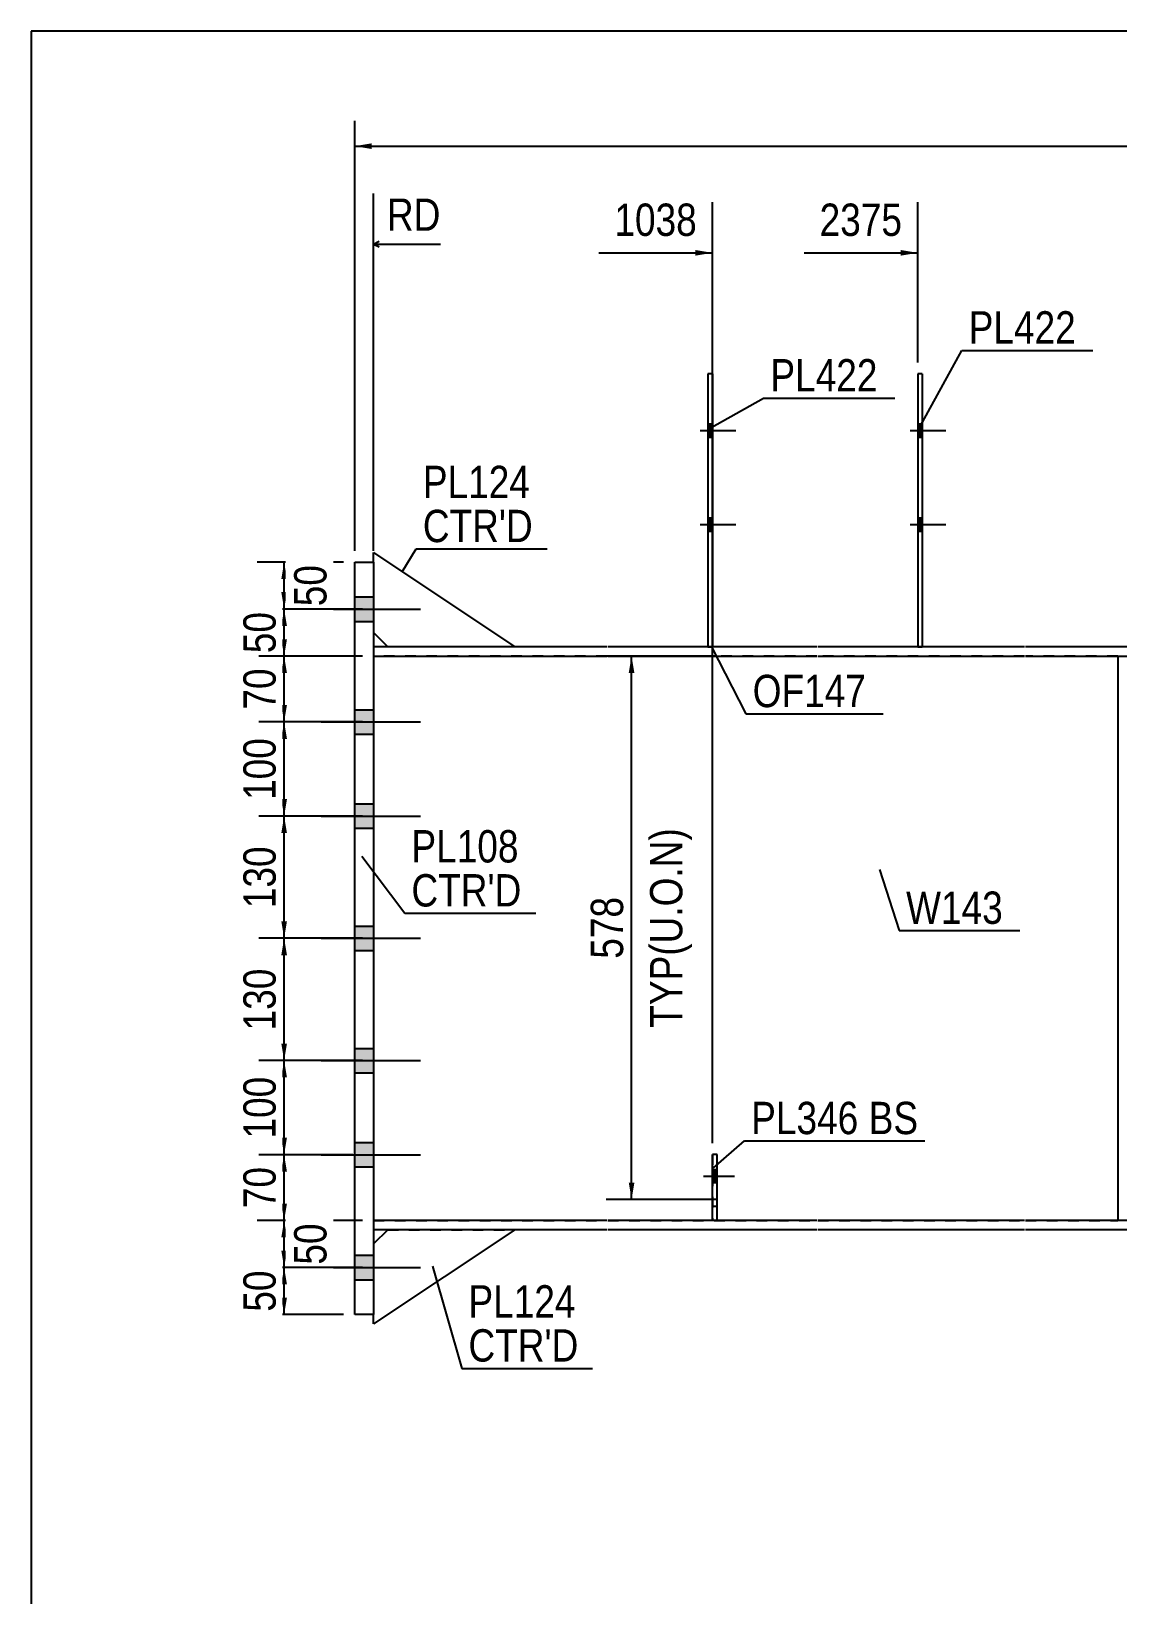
# Model space of a CAD drawing. Header units: millimetres. Extents: x -1031 to -629, y -190 to 87.
# Drawn here: x -1028.7 to -932.4, y -51.9 to 86.6 of the extents above; entities that cross this region are included whole.
import ezdxf

# ---------------------------------------------------------------- set-up
doc = ezdxf.new("R2010")
doc.units = ezdxf.units.MM
doc.linetypes.add('DXK_LINE_DOT1', pattern=[1.8814, 0.9407, -0.9407])
doc.linetypes.add('DXK_LINE_DOT2', pattern=[3.9198, 1.9599, -1.9599])
doc.styles.add('Arial Narrow', font='ARIALN.TTF', dxfattribs={"height": 0.2})

# ---------------------------------------------------------------- blocks, each defined once
blk = doc.blocks.new('Unknown-624477082-1210')
at = {"color": 5, "linetype": 'Continuous'}
for p, q in [((-628.66, 86.61), (-1028.66, 86.61)), ((-1028.66, 86.61), (-1028.66, -190.39))]:
    blk.add_line(p, q, dxfattribs=at)
blk = doc.blocks.new('Bolt-624477082-1234 - 1231')
at = {"linetype": 'Continuous'}
for points in [[(-1000, 36.5), (-1000, 34.33), (-998.33, 34.33), (-998.33, 36.5)], [(-1000, 36.5), (-1000, 34.33), (-998.33, 34.33), (-998.33, 36.5)], [(-1000, 26.5), (-1000, 24.33), (-998.33, 24.33), (-998.33, 26.5)], [(-1000, 26.5), (-1000, 24.33), (-998.33, 24.33), (-998.33, 26.5)], [(-1000, 18.17), (-1000, 16), (-998.33, 16), (-998.33, 18.17)], [(-1000, 18.17), (-1000, 16), (-998.33, 16), (-998.33, 18.17)], [(-1000, 7.33), (-1000, 5.17), (-998.33, 5.17), (-998.33, 7.33)], [(-1000, 7.33), (-1000, 5.17), (-998.33, 5.17), (-998.33, 7.33)], [(-1000, -3.5), (-1000, -5.67), (-998.33, -5.67), (-998.33, -3.5)], [(-1000, -3.5), (-1000, -5.67), (-998.33, -5.67), (-998.33, -3.5)], [(-1000, -11.83), (-1000, -14), (-998.33, -14), (-998.33, -11.83)], [(-1000, -11.83), (-1000, -14), (-998.33, -14), (-998.33, -11.83)], [(-1000, -21.83), (-1000, -24), (-998.33, -24), (-998.33, -21.83)], [(-1000, -21.83), (-1000, -24), (-998.33, -24), (-998.33, -21.83)]]:
    blk.add_hatch(color=3, dxfattribs=at).paths.add_polyline_path(points)
at = {"color": 3, "linetype": 'Continuous'}
for p, q in [((-1000, 36.5), (-998.33, 36.5)), ((-1000, 36.5), (-998.33, 36.5)), ((-1002.99, 35.42), (-994.17, 35.42)), ((-1002.99, 35.42), (-994.17, 35.42)), ((-1000, 34.33), (-998.33, 34.33)), ((-1000, 34.33), (-998.33, 34.33)), ((-1000, 26.5), (-998.33, 26.5)), ((-1000, 26.5), (-998.33, 26.5)), ((-1002.99, 25.42), (-994.17, 25.42)), ((-1002.99, 25.42), (-994.17, 25.42)), ((-1000, 24.33), (-998.33, 24.33)), ((-1000, 24.33), (-998.33, 24.33)), ((-1000, 18.17), (-998.33, 18.17)), ((-1000, 18.17), (-998.33, 18.17)), ((-1002.99, 17.08), (-994.17, 17.08)), ((-1002.99, 17.08), (-994.17, 17.08)), ((-1000, 16), (-998.33, 16)), ((-1000, 16), (-998.33, 16)), ((-1000, 7.33), (-998.33, 7.33)), ((-1000, 7.33), (-998.33, 7.33)), ((-1002.99, 6.25), (-994.17, 6.25)), ((-1002.99, 6.25), (-994.17, 6.25)), ((-1000, 5.17), (-998.33, 5.17)), ((-1000, 5.17), (-998.33, 5.17)), ((-1000, -3.5), (-998.33, -3.5)), ((-1000, -3.5), (-998.33, -3.5)), ((-1002.99, -4.58), (-994.17, -4.58)), ((-1002.99, -4.58), (-994.17, -4.58)), ((-1000, -5.67), (-998.33, -5.67)), ((-1000, -5.67), (-998.33, -5.67)), ((-1000, -11.83), (-998.33, -11.83)), ((-1000, -11.83), (-998.33, -11.83)), ((-1002.99, -12.92), (-994.17, -12.92)), ((-1002.99, -12.92), (-994.17, -12.92)), ((-1000, -14), (-998.33, -14)), ((-1000, -14), (-998.33, -14)), ((-1000, -21.83), (-998.33, -21.83)), ((-1000, -21.83), (-998.33, -21.83)), ((-1002.99, -22.92), (-994.17, -22.92)), ((-1002.99, -22.92), (-994.17, -22.92)), ((-1000, -24), (-998.33, -24)), ((-1000, -24), (-998.33, -24))]:
    blk.add_line(p, q, dxfattribs=at)
blk = doc.blocks.new('Bolt-624477082-1236 - 1231')
at = {"linetype": 'Continuous'}
for points in [[(-949.72, 50.66), (-949.72, 51.83), (-950.13, 51.83), (-950.13, 50.66)], [(-949.72, 50.66), (-949.72, 51.83), (-950.13, 51.83), (-950.13, 50.66)], [(-949.72, 42.33), (-949.72, 43.5), (-950.13, 43.5), (-950.13, 42.33)], [(-949.72, 42.33), (-949.72, 43.5), (-950.13, 43.5), (-950.13, 42.33)]]:
    blk.add_hatch(color=3, dxfattribs=at).paths.add_polyline_path(points)
at = {"color": 3, "linetype": 'Continuous'}
for p, q in [((-950.13, 51.83), (-949.72, 51.83)), ((-950.13, 51.83), (-949.72, 51.83)), ((-950.8, 51.25), (-947.63, 51.25)), ((-950.8, 51.25), (-947.63, 51.25)), ((-950.13, 50.66), (-949.72, 50.66)), ((-950.13, 50.66), (-949.72, 50.66)), ((-950.13, 43.5), (-949.72, 43.5)), ((-950.13, 43.5), (-949.72, 43.5)), ((-950.8, 42.91), (-947.63, 42.91)), ((-950.8, 42.91), (-947.63, 42.91)), ((-950.13, 42.33), (-949.72, 42.33)), ((-950.13, 42.33), (-949.72, 42.33))]:
    blk.add_line(p, q, dxfattribs=at)
blk = doc.blocks.new('Part-624477082-1447 - 1231')
at = {"color": 2, "linetype": 'Continuous'}
for p, q in [((-985.83, -19.58), (-998.33, -27.92)), ((-997.08, -19.58), (-998.33, -20.83)), ((-998.33, -27.92), (-998.33, -27.08))]:
    blk.add_line(p, q, dxfattribs=at)
at = {"color": 7, "linetype": 'DXK_LINE_DOT1'}
for p, q in [((-997.08, -19.58), (-985.83, -19.58)), ((-998.33, -20.83), (-998.33, -27.08))]:
    blk.add_line(p, q, dxfattribs=at)
blk = doc.blocks.new('Bolt-624477082-1241 - 1231')
at = {"linetype": 'Continuous'}
for points in [[(-968.32, 50.66), (-968.32, 51.83), (-968.73, 51.83), (-968.73, 50.66)], [(-968.32, 50.66), (-968.32, 51.83), (-968.73, 51.83), (-968.73, 50.66)], [(-968.32, 42.33), (-968.32, 43.5), (-968.73, 43.5), (-968.73, 42.33)], [(-968.32, 42.33), (-968.32, 43.5), (-968.73, 43.5), (-968.73, 42.33)]]:
    blk.add_hatch(color=3, dxfattribs=at).paths.add_polyline_path(points)
at = {"color": 3, "linetype": 'Continuous'}
for p, q in [((-968.73, 51.83), (-968.32, 51.83)), ((-968.73, 51.83), (-968.32, 51.83)), ((-969.4, 51.25), (-966.23, 51.25)), ((-969.4, 51.25), (-966.23, 51.25)), ((-968.73, 50.66), (-968.32, 50.66)), ((-968.73, 50.66), (-968.32, 50.66)), ((-968.73, 43.5), (-968.32, 43.5)), ((-968.73, 43.5), (-968.32, 43.5)), ((-969.4, 42.91), (-966.23, 42.91)), ((-969.4, 42.91), (-966.23, 42.91)), ((-968.73, 42.33), (-968.32, 42.33)), ((-968.73, 42.33), (-968.32, 42.33))]:
    blk.add_line(p, q, dxfattribs=at)
blk = doc.blocks.new('Part-624477082-1645 - 1231')
at = {"color": 2, "linetype": 'Continuous'}
for p, q in [((-977.67, -18.75), (-998.33, -18.75)), ((-959.07, -18.75), (-977.57, -18.75)), ((-940.67, -18.75), (-958.97, -18.75)), ((-924.24, -18.75), (-940.57, -18.75)), ((-905.64, -18.75), (-924.14, -18.75)), ((-887.25, -18.75), (-905.54, -18.75)), ((-878.98, -18.75), (-887.15, -18.75)), ((-878.98, -18.75), (-878.98, -19.58)), ((-977.67, -19.58), (-998.33, -19.58)), ((-959.07, -19.58), (-977.57, -19.58)), ((-940.67, -19.58), (-958.97, -19.58)), ((-924.24, -19.58), (-940.57, -19.58)), ((-905.64, -19.58), (-924.14, -19.58)), ((-887.25, -19.58), (-905.54, -19.58)), ((-878.98, -19.58), (-887.15, -19.58))]:
    blk.add_line(p, q, dxfattribs=at)
at = {"color": 7, "linetype": 'DXK_LINE_DOT1'}
blk.add_line((-998.33, -18.75), (-998.33, -19.58), dxfattribs=at)
blk = doc.blocks.new('Part-624477082-1837 - 1231')
at = {"color": 2, "linetype": 'Continuous'}
for p, q in [((-968.32, 56.25), (-968.73, 56.25)), ((-968.73, 56.25), (-968.73, 32.08)), ((-968.32, 56.25), (-968.32, 32.08))]:
    blk.add_line(p, q, dxfattribs=at)
at = {"color": 7, "linetype": 'DXK_LINE_DOT1'}
blk.add_line((-968.73, 32.08), (-968.32, 32.08), dxfattribs=at)
blk = doc.blocks.new('Part-624477082-1913 - 1231')
at = {"color": 2, "linetype": 'Continuous'}
for p, q in [((-1000, 39.58), (-998.33, 39.58)), ((-1000, -27.08), (-1000, 39.58)), ((-998.33, 39.58), (-998.33, -27.08)), ((-998.33, -27.08), (-1000, -27.08))]:
    blk.add_line(p, q, dxfattribs=at)
blk = doc.blocks.new('Part-624477082-1389 - 1231')
at = {"color": 7, "linetype": 'DXK_LINE_DOT1'}
for p, q in [((-968.32, -12.89), (-968.32, -18.72)), ((-967.9, -12.89), (-968.32, -12.89)), ((-967.9, -18.72), (-967.9, -12.89)), ((-968.32, -17.47), (-967.9, -17.47)), ((-968.32, -18.72), (-967.9, -18.72))]:
    blk.add_line(p, q, dxfattribs=at)
blk = doc.blocks.new('Part-624477082-1394 - 1231')
at = {"color": 2, "linetype": 'Continuous'}
for p, q in [((-968.32, -18.72), (-968.32, -12.89)), ((-967.9, -12.89), (-968.32, -12.89)), ((-967.9, -18.72), (-967.9, -12.89)), ((-968.32, -18.72), (-967.9, -18.72))]:
    blk.add_line(p, q, dxfattribs=at)
blk = doc.blocks.new('Part-624477082-1513 - 1231')
at = {"color": 2, "linetype": 'Continuous'}
for p, q in [((-977.67, 32.08), (-998.33, 32.08)), ((-959.07, 32.08), (-977.57, 32.08)), ((-940.67, 32.08), (-958.97, 32.08)), ((-924.24, 32.08), (-940.57, 32.08)), ((-905.64, 32.08), (-924.14, 32.08)), ((-887.25, 32.08), (-905.54, 32.08)), ((-878.98, 32.08), (-887.15, 32.08)), ((-878.98, 32.08), (-878.98, 31.25)), ((-998.33, 31.25), (-977.67, 31.25)), ((-977.57, 31.25), (-959.07, 31.25)), ((-958.97, 31.25), (-940.67, 31.25)), ((-940.57, 31.25), (-924.24, 31.25)), ((-924.14, 31.25), (-905.64, 31.25)), ((-905.54, 31.25), (-887.25, 31.25)), ((-887.15, 31.25), (-878.98, 31.25))]:
    blk.add_line(p, q, dxfattribs=at)
at = {"color": 7, "linetype": 'DXK_LINE_DOT1'}
blk.add_line((-998.33, 32.08), (-998.33, 31.25), dxfattribs=at)
blk = doc.blocks.new('Part-624477082-1579 - 1231')
at = {"color": 7, "linetype": 'DXK_LINE_DOT1'}
for p, q in [((-977.67, 31.25), (-998.33, 31.25)), ((-998.33, 31.25), (-998.33, -18.75)), ((-959.07, 31.25), (-977.57, 31.25)), ((-940.67, 31.25), (-958.97, 31.25)), ((-932.41, 31.25), (-940.57, 31.25)), ((-998.33, -18.75), (-977.67, -18.75)), ((-977.57, -18.75), (-959.07, -18.75)), ((-958.97, -18.75), (-940.67, -18.75)), ((-940.57, -18.75), (-932.41, -18.75))]:
    blk.add_line(p, q, dxfattribs=at)
at = {"color": 2, "linetype": 'Continuous'}
blk.add_line((-932.41, 31.25), (-932.41, -18.75), dxfattribs=at)
blk = doc.blocks.new('Part-624477082-1862 - 1231')
at = {"color": 2, "linetype": 'Continuous'}
for p, q in [((-949.72, 56.25), (-950.13, 56.25)), ((-950.13, 56.25), (-950.13, 32.08)), ((-949.72, 56.25), (-949.72, 32.08))]:
    blk.add_line(p, q, dxfattribs=at)
at = {"color": 7, "linetype": 'DXK_LINE_DOT1'}
blk.add_line((-950.13, 32.08), (-949.72, 32.08), dxfattribs=at)
blk = doc.blocks.new('Part-624477082-1918 - 1231')
at = {"color": 2, "linetype": 'Continuous'}
for p, q in [((-998.33, 39.58), (-998.33, 40.42)), ((-998.33, 40.42), (-985.83, 32.08)), ((-998.33, 33.33), (-997.08, 32.08))]:
    blk.add_line(p, q, dxfattribs=at)
at = {"color": 7, "linetype": 'DXK_LINE_DOT1'}
for p, q in [((-998.33, 39.58), (-998.33, 33.33)), ((-985.83, 32.08), (-997.08, 32.08))]:
    blk.add_line(p, q, dxfattribs=at)
blk = doc.blocks.new('Bolt-624477082-1919 - 1231')
at = {"linetype": 'Continuous'}
blk.add_hatch(color=3, dxfattribs=at).paths.add_polyline_path([(-967.9, -15.39), (-967.9, -14.22), (-968.32, -14.22), (-968.32, -15.39)])
at = {"color": 3, "linetype": 'Continuous'}
for p, q in [((-969.11, -14.81), (-966.36, -14.81)), ((-968.32, -14.22), (-967.9, -14.22)), ((-968.32, -15.39), (-967.9, -15.39))]:
    blk.add_line(p, q, dxfattribs=at)
blk = doc.blocks.new('Bolt-624477082-1920 - 1231')
at = {"color": 3, "linetype": 'DXK_LINE_DOT2'}
for p, q in [((-968.98, -14.81), (-967.9, -14.81)), ((-968.32, -14.22), (-967.9, -14.22)), ((-968.32, -15.39), (-967.9, -15.39))]:
    blk.add_line(p, q, dxfattribs=at)
blk = doc.blocks.new('StraightDimension-624477082-8974 - 1231')
at = {"linetype": 'Continuous'}
blk.add_hatch(color=7, dxfattribs=at).paths.add_polyline_path([(-998.5, 76.18), (-1000, 76.43), (-998.5, 76.68)])
at = {"color": 7, "linetype": 'Continuous'}
for p, q in [((-1000, 40.58), (-1000, 78.68)), ((-1000, 76.43), (-673.52, 76.43))]:
    blk.add_line(p, q, dxfattribs=at)
blk = doc.blocks.new('StraightDimension-624477082-7333 - 1231')
at = {"linetype": 'Continuous'}
for points in [[(-1006.51, 23.92), (-1006.26, 25.42), (-1006.01, 23.92)], [(-1006.01, 18.58), (-1006.26, 17.08), (-1006.51, 18.58)]]:
    blk.add_hatch(color=7, dxfattribs=at).paths.add_polyline_path(points)
at = {"color": 7, "linetype": 'Continuous'}
for p, q in [((-999.33, 25.42), (-1008.51, 25.42)), ((-1006.26, 17.08), (-1006.26, 25.42)), ((-999.33, 17.08), (-1008.51, 17.08))]:
    blk.add_line(p, q, dxfattribs=at)
at = {"color": 0}
blk.add_wipeout([(-1006.41, 24.59), (-1010.61, 24.59), (-1010.61, 17.91), (-1006.41, 17.91)], dxfattribs=at)
at = {"color": 3, "style": 'Arial Narrow'}
blk.add_text('100', height=2.863, rotation=90.0002, dxfattribs=at).set_placement((-1007.01, 18.51))
blk = doc.blocks.new('StraightDimension-624477082-7337 - 1231')
at = {"linetype": 'Continuous'}
for points in [[(-1006.51, -14.42), (-1006.26, -12.92), (-1006.01, -14.42)], [(-1006.01, -17.25), (-1006.26, -18.75), (-1006.51, -17.25)]]:
    blk.add_hatch(color=7, dxfattribs=at).paths.add_polyline_path(points)
at = {"color": 7, "linetype": 'Continuous'}
for p, q in [((-1000.17, -12.92), (-1008.51, -12.92)), ((-1006.26, -18.75), (-1006.26, -12.92)), ((-999.33, -18.75), (-1008.51, -18.75))]:
    blk.add_line(p, q, dxfattribs=at)
at = {"color": 0}
blk.add_wipeout([(-1006.41, -13.41), (-1010.61, -13.41), (-1010.61, -18.26), (-1006.41, -18.26)], dxfattribs=at)
at = {"color": 3, "style": 'Arial Narrow'}
blk.add_text('70', height=2.863, rotation=90.0002, dxfattribs=at).set_placement((-1007.01, -17.66))
blk = doc.blocks.new('StraightDimension-624477082-2053 - 1231')
at = {"linetype": 'Continuous'}
for points in [[(-975.73, 29.75), (-975.48, 31.25), (-975.23, 29.75)], [(-975.23, -15.39), (-975.48, -16.89), (-975.73, -15.39)]]:
    blk.add_hatch(color=7, dxfattribs=at).paths.add_polyline_path(points)
at = {"color": 7, "linetype": 'Continuous'}
for p, q in [((-968.02, 31.25), (-977.73, 31.25)), ((-975.48, -16.89), (-975.48, 31.25)), ((-968.02, -16.89), (-977.73, -16.89))]:
    blk.add_line(p, q, dxfattribs=at)
at = {"color": 0, "linetype": 'Continuous'}
blk.add_wipeout([(-970.38, 16.63), (-974.58, 16.63), (-974.58, -2.27), (-970.38, -2.27)], dxfattribs=at)
at = {"color": 3, "linetype": 'Continuous', "style": 'Arial Narrow'}
blk.add_text('TYP(U.O.N)', height=2.863, rotation=90.0002, dxfattribs=at).set_placement((-970.98, -1.67))
at = {"color": 0}
blk.add_wipeout([(-975.63, 10.52), (-979.83, 10.52), (-979.83, 3.84), (-975.63, 3.84)], dxfattribs=at)
at = {"color": 3, "style": 'Arial Narrow'}
blk.add_text('578', height=2.863, rotation=90.0002, dxfattribs=at).set_placement((-976.23, 4.44))
blk = doc.blocks.new('StraightDimension-624477082-7330 - 1231')
at = {"linetype": 'Continuous'}
for points in [[(-1006.51, 38.08), (-1006.26, 39.58), (-1006.01, 38.08)], [(-1006.01, 36.92), (-1006.26, 35.42), (-1006.51, 36.92)]]:
    blk.add_hatch(color=7, dxfattribs=at).paths.add_polyline_path(points)
at = {"color": 7, "linetype": 'Continuous'}
for p, q in [((-1001, 39.58), (-1008.66, 39.58)), ((-1006.26, 35.42), (-1006.26, 39.58)), ((-999.33, 35.42), (-1008.66, 35.42))]:
    blk.add_line(p, q, dxfattribs=at)
at = {"color": 0}
blk.add_wipeout([(-1001.91, 39.93), (-1006.11, 39.93), (-1006.11, 35.07), (-1001.91, 35.07)], dxfattribs=at)
at = {"color": 3, "style": 'Arial Narrow'}
blk.add_text('50', height=2.863, rotation=90.0002, dxfattribs=at).set_placement((-1002.51, 35.67))
blk = doc.blocks.new('StraightDimension-624477082-7331 - 1231')
at = {"linetype": 'Continuous'}
for points in [[(-1006.51, 33.92), (-1006.26, 35.42), (-1006.01, 33.92)], [(-1006.01, 32.75), (-1006.26, 31.25), (-1006.51, 32.75)]]:
    blk.add_hatch(color=7, dxfattribs=at).paths.add_polyline_path(points)
at = {"color": 7, "linetype": 'Continuous'}
for p, q in [((-999.33, 35.42), (-1008.51, 35.42)), ((-1006.26, 31.25), (-1006.26, 35.42)), ((-999.33, 31.25), (-1008.51, 31.25))]:
    blk.add_line(p, q, dxfattribs=at)
at = {"color": 0}
blk.add_wipeout([(-1006.41, 35.76), (-1010.61, 35.76), (-1010.61, 30.91), (-1006.41, 30.91)], dxfattribs=at)
at = {"color": 3, "style": 'Arial Narrow'}
blk.add_text('50', height=2.863, rotation=90.0002, dxfattribs=at).set_placement((-1007.01, 31.51))
blk = doc.blocks.new('StraightDimension-624477082-7332 - 1231')
at = {"linetype": 'Continuous'}
for points in [[(-1006.51, 29.75), (-1006.26, 31.25), (-1006.01, 29.75)], [(-1006.01, 26.92), (-1006.26, 25.42), (-1006.51, 26.92)]]:
    blk.add_hatch(color=7, dxfattribs=at).paths.add_polyline_path(points)
at = {"color": 7, "linetype": 'Continuous'}
for p, q in [((-999.33, 31.25), (-1008.51, 31.25)), ((-1006.26, 25.42), (-1006.26, 31.25)), ((-999.33, 25.42), (-1008.51, 25.42))]:
    blk.add_line(p, q, dxfattribs=at)
at = {"color": 0}
blk.add_wipeout([(-1006.41, 30.76), (-1010.61, 30.76), (-1010.61, 25.91), (-1006.41, 25.91)], dxfattribs=at)
at = {"color": 3, "style": 'Arial Narrow'}
blk.add_text('70', height=2.863, rotation=90.0002, dxfattribs=at).set_placement((-1007.01, 26.51))
blk = doc.blocks.new('StraightDimension-624477082-7334 - 1231')
at = {"linetype": 'Continuous'}
for points in [[(-1006.51, 15.58), (-1006.26, 17.08), (-1006.01, 15.58)], [(-1006.01, 7.75), (-1006.26, 6.25), (-1006.51, 7.75)]]:
    blk.add_hatch(color=7, dxfattribs=at).paths.add_polyline_path(points)
at = {"color": 7, "linetype": 'Continuous'}
for p, q in [((-999.33, 17.08), (-1008.51, 17.08)), ((-1006.26, 6.25), (-1006.26, 17.08)), ((-999.33, 6.25), (-1008.51, 6.25))]:
    blk.add_line(p, q, dxfattribs=at)
at = {"color": 0}
blk.add_wipeout([(-1006.41, 15.01), (-1010.61, 15.01), (-1010.61, 8.32), (-1006.41, 8.32)], dxfattribs=at)
at = {"color": 3, "style": 'Arial Narrow'}
blk.add_text('130', height=2.863, rotation=90.0002, dxfattribs=at).set_placement((-1007.01, 8.92))
blk = doc.blocks.new('StraightDimension-624477082-7335 - 1231')
at = {"linetype": 'Continuous'}
for points in [[(-1006.51, 4.75), (-1006.26, 6.25), (-1006.01, 4.75)], [(-1006.01, -3.08), (-1006.26, -4.58), (-1006.51, -3.08)]]:
    blk.add_hatch(color=7, dxfattribs=at).paths.add_polyline_path(points)
at = {"color": 7, "linetype": 'Continuous'}
for p, q in [((-999.33, 6.25), (-1008.51, 6.25)), ((-1006.26, -4.58), (-1006.26, 6.25)), ((-999.33, -4.58), (-1008.51, -4.58))]:
    blk.add_line(p, q, dxfattribs=at)
at = {"color": 0}
blk.add_wipeout([(-1006.41, 4.18), (-1010.61, 4.18), (-1010.61, -2.51), (-1006.41, -2.51)], dxfattribs=at)
at = {"color": 3, "style": 'Arial Narrow'}
blk.add_text('130', height=2.863, rotation=90.0002, dxfattribs=at).set_placement((-1007.01, -1.91))
blk = doc.blocks.new('StraightDimension-624477082-7336 - 1231')
at = {"linetype": 'Continuous'}
for points in [[(-1006.51, -6.08), (-1006.26, -4.58), (-1006.01, -6.08)], [(-1006.01, -11.42), (-1006.26, -12.92), (-1006.51, -11.42)]]:
    blk.add_hatch(color=7, dxfattribs=at).paths.add_polyline_path(points)
at = {"color": 7, "linetype": 'Continuous'}
for p, q in [((-999.33, -4.58), (-1008.51, -4.58)), ((-1006.26, -12.92), (-1006.26, -4.58)), ((-1000.17, -12.92), (-1008.51, -12.92))]:
    blk.add_line(p, q, dxfattribs=at)
at = {"color": 0}
blk.add_wipeout([(-1006.41, -5.41), (-1010.61, -5.41), (-1010.61, -12.09), (-1006.41, -12.09)], dxfattribs=at)
at = {"color": 3, "style": 'Arial Narrow'}
blk.add_text('100', height=2.863, rotation=90.0002, dxfattribs=at).set_placement((-1007.01, -11.49))
blk = doc.blocks.new('StraightDimension-624477082-7338 - 1231')
at = {"linetype": 'Continuous'}
for points in [[(-1006.51, -20.25), (-1006.26, -18.75), (-1006.01, -20.25)], [(-1006.01, -21.42), (-1006.26, -22.92), (-1006.51, -21.42)]]:
    blk.add_hatch(color=7, dxfattribs=at).paths.add_polyline_path(points)
at = {"color": 7, "linetype": 'Continuous'}
for p, q in [((-999.33, -18.75), (-1008.66, -18.75)), ((-1006.26, -22.92), (-1006.26, -18.75)), ((-999.33, -22.92), (-1008.66, -22.92))]:
    blk.add_line(p, q, dxfattribs=at)
at = {"color": 0}
blk.add_wipeout([(-1001.91, -18.41), (-1006.11, -18.41), (-1006.11, -23.26), (-1001.91, -23.26)], dxfattribs=at)
at = {"color": 3, "style": 'Arial Narrow'}
blk.add_text('50', height=2.863, rotation=90.0002, dxfattribs=at).set_placement((-1002.51, -22.66))
blk = doc.blocks.new('StraightDimension-624477082-7339 - 1231')
at = {"linetype": 'Continuous'}
for points in [[(-1006.51, -24.42), (-1006.26, -22.92), (-1006.01, -24.42)], [(-1006.01, -25.58), (-1006.26, -27.08), (-1006.51, -25.58)]]:
    blk.add_hatch(color=7, dxfattribs=at).paths.add_polyline_path(points)
at = {"color": 7, "linetype": 'Continuous'}
for p, q in [((-999.33, -22.92), (-1008.51, -22.92)), ((-1006.26, -27.08), (-1006.26, -22.92)), ((-1001, -27.08), (-1008.51, -27.08))]:
    blk.add_line(p, q, dxfattribs=at)
at = {"color": 0}
blk.add_wipeout([(-1006.41, -22.57), (-1010.61, -22.57), (-1010.61, -27.43), (-1006.41, -27.43)], dxfattribs=at)
at = {"color": 3, "style": 'Arial Narrow'}
blk.add_text('50', height=2.863, rotation=90.0002, dxfattribs=at).set_placement((-1007.01, -26.83))
blk = doc.blocks.new('StraightDimension-624477082-9494 - 1231')
at = {"linetype": 'Continuous'}
blk.add_hatch(color=7, dxfattribs=at).paths.add_polyline_path([(-951.63, 67.23), (-950.13, 66.98), (-951.63, 66.73)])
at = {"color": 7, "linetype": 'Continuous'}
for p, q in [((-950.13, 57.25), (-950.13, 71.48)), ((-960.2, 66.98), (-950.13, 66.98))]:
    blk.add_line(p, q, dxfattribs=at)
at = {"color": 0}
blk.add_wipeout([(-950.91, 67.88), (-950.91, 72.08), (-959.42, 72.08), (-959.42, 67.88)], dxfattribs=at)
at = {"color": 3, "style": 'Arial Narrow'}
blk.add_text('2375', height=2.863, dxfattribs=at).set_placement((-958.82, 68.48))
blk = doc.blocks.new('StraightDimension-624477082-9495 - 1231')
at = {"linetype": 'Continuous'}
blk.add_hatch(color=7, dxfattribs=at).paths.add_polyline_path([(-969.82, 67.23), (-968.32, 66.98), (-969.82, 66.73)])
at = {"color": 7, "linetype": 'Continuous'}
for p, q in [((-968.32, -11.89), (-968.32, 71.48)), ((-978.38, 66.98), (-968.32, 66.98))]:
    blk.add_line(p, q, dxfattribs=at)
at = {"color": 0, "linetype": 'Continuous'}
blk.add_wipeout([(-991.8, 68.33), (-991.8, 72.53), (-997.75, 72.53), (-997.75, 68.33)], dxfattribs=at)
at = {"color": 7, "linetype": 'Continuous'}
for p, q in [((-998.33, 40.58), (-998.33, 72.23)), ((-997.83, 67.98), (-998.33, 67.73)), ((-997.83, 67.48), (-998.33, 67.73)), ((-992.4, 67.73), (-998.33, 67.73))]:
    blk.add_line(p, q, dxfattribs=at)
at = {"color": 3, "linetype": 'Continuous', "style": 'Arial Narrow'}
blk.add_text('RD', height=2.863, dxfattribs=at).set_placement((-997.15, 68.93))
at = {"color": 0}
blk.add_wipeout([(-969.09, 67.88), (-969.09, 72.08), (-977.6, 72.08), (-977.6, 67.88)], dxfattribs=at)
at = {"color": 3, "style": 'Arial Narrow'}
blk.add_text('1038', height=2.863, dxfattribs=at).set_placement((-977, 68.48))
blk = doc.blocks.new('Mark-624477082-1833 - 1231')
at = {"color": 0}
blk.add_wipeout([(-953.67, 54.7), (-953.67, 57.7), (-963.18, 57.7), (-963.18, 54.7)], dxfattribs=at)
blk.add_wipeout([(-953.67, 54.7), (-953.67, 57.7), (-963.18, 57.7), (-963.18, 54.7)], dxfattribs=at)
at = {"color": 7, "linetype": 'Continuous'}
for p, q in [((-968.63, 51.39), (-963.78, 54.1)), ((-963.78, 54.1), (-952.17, 54.1))]:
    blk.add_line(p, q, dxfattribs=at)
at = {"color": 3, "style": 'Arial Narrow'}
blk.add_text('PL422', height=2.863, dxfattribs=at).set_placement((-963.18, 54.7))
blk = doc.blocks.new('Mark-624477082-1443 - 1231')
at = {"color": 0}
for points in [[(-980.43, -27.35), (-980.43, -24.35), (-989.93, -24.35), (-989.93, -27.35)], [(-980.18, -31.25), (-980.18, -28.25), (-989.93, -28.25), (-989.93, -31.25)]]:
    blk.add_wipeout(points, dxfattribs=at)
for points in [[(-980.43, -27.35), (-980.43, -24.35), (-989.93, -24.35), (-989.93, -27.35)], [(-980.18, -31.25), (-980.18, -28.25), (-989.93, -28.25), (-989.93, -31.25)]]:
    blk.add_wipeout(points, dxfattribs=at)
at = {"color": 7, "linetype": 'Continuous'}
for p, q in [((-993.11, -22.79), (-990.53, -31.85)), ((-990.53, -31.85), (-978.93, -31.85))]:
    blk.add_line(p, q, dxfattribs=at)
at = {"color": 3, "style": 'Arial Narrow'}
blk.add_text('PL124', height=2.863, dxfattribs=at).set_placement((-989.93, -27.35))
at = {"color": 1, "style": 'Arial Narrow'}
blk.add_text("CTR'D", height=2.863, dxfattribs=at).set_placement((-989.93, -31.25))
blk = doc.blocks.new('Mark-624477082-1509 - 1231')
at = {"color": 0}
blk.add_wipeout([(-954.7, 26.73), (-954.7, 29.73), (-964.75, 29.73), (-964.75, 26.73)], dxfattribs=at)
blk.add_wipeout([(-954.7, 26.73), (-954.7, 29.73), (-964.75, 29.73), (-964.75, 26.73)], dxfattribs=at)
at = {"color": 7, "linetype": 'Continuous'}
for p, q in [((-968.4, 32.08), (-965.35, 26.13)), ((-965.35, 26.13), (-953.2, 26.13))]:
    blk.add_line(p, q, dxfattribs=at)
at = {"color": 3, "style": 'Arial Narrow'}
blk.add_text('OF147', height=2.863, dxfattribs=at).set_placement((-964.75, 26.73))
blk = doc.blocks.new('Mark-624477082-1575 - 1231')
at = {"color": 0}
blk.add_wipeout([(-942.57, 7.53), (-942.57, 10.53), (-951.16, 10.53), (-951.16, 7.53)], dxfattribs=at)
blk.add_wipeout([(-942.57, 7.53), (-942.57, 10.53), (-951.16, 10.53), (-951.16, 7.53)], dxfattribs=at)
at = {"color": 7, "linetype": 'Continuous'}
for p, q in [((-953.5, 12.34), (-951.76, 6.93)), ((-951.76, 6.93), (-941.07, 6.93))]:
    blk.add_line(p, q, dxfattribs=at)
at = {"color": 3, "style": 'Arial Narrow'}
blk.add_text('W143', height=2.863, dxfattribs=at).set_placement((-951.16, 7.53))
blk = doc.blocks.new('Mark-624477082-1858 - 1231')
at = {"color": 0}
blk.add_wipeout([(-936.11, 58.94), (-936.11, 61.94), (-945.61, 61.94), (-945.61, 58.94)], dxfattribs=at)
blk.add_wipeout([(-936.11, 58.94), (-936.11, 61.94), (-945.61, 61.94), (-945.61, 58.94)], dxfattribs=at)
at = {"color": 7, "linetype": 'Continuous'}
for p, q in [((-950.03, 51.39), (-946.21, 58.34)), ((-946.21, 58.34), (-934.61, 58.34))]:
    blk.add_line(p, q, dxfattribs=at)
at = {"color": 3, "style": 'Arial Narrow'}
blk.add_text('PL422', height=2.863, dxfattribs=at).set_placement((-945.61, 58.94))
blk = doc.blocks.new('Mark-624477082-1909 - 1231')
at = {"color": 0}
for points in [[(-985.47, 12.97), (-985.47, 15.97), (-994.98, 15.97), (-994.98, 12.97)], [(-985.22, 9.07), (-985.22, 12.07), (-994.98, 12.07), (-994.98, 9.07)]]:
    blk.add_wipeout(points, dxfattribs=at)
for points in [[(-985.47, 12.97), (-985.47, 15.97), (-994.98, 15.97), (-994.98, 12.97)], [(-985.22, 9.07), (-985.22, 12.07), (-994.98, 12.07), (-994.98, 9.07)]]:
    blk.add_wipeout(points, dxfattribs=at)
at = {"color": 7, "linetype": 'Continuous'}
for p, q in [((-999.38, 13.53), (-995.58, 8.47)), ((-995.58, 8.47), (-983.97, 8.47))]:
    blk.add_line(p, q, dxfattribs=at)
at = {"color": 3, "style": 'Arial Narrow'}
blk.add_text('PL108', height=2.863, dxfattribs=at).set_placement((-994.98, 12.97))
at = {"color": 1, "style": 'Arial Narrow'}
blk.add_text("CTR'D", height=2.863, dxfattribs=at).set_placement((-994.98, 9.07))
blk = doc.blocks.new('Mark-624477082-1914 - 1231')
at = {"color": 0}
for points in [[(-984.46, 45.25), (-984.46, 48.25), (-993.97, 48.25), (-993.97, 45.25)], [(-984.21, 41.35), (-984.21, 44.35), (-993.97, 44.35), (-993.97, 41.35)]]:
    blk.add_wipeout(points, dxfattribs=at)
for points in [[(-984.46, 45.25), (-984.46, 48.25), (-993.97, 48.25), (-993.97, 45.25)], [(-984.21, 41.35), (-984.21, 44.35), (-993.97, 44.35), (-993.97, 41.35)]]:
    blk.add_wipeout(points, dxfattribs=at)
at = {"color": 7, "linetype": 'Continuous'}
for p, q in [((-995.81, 38.73), (-994.57, 40.75)), ((-994.57, 40.75), (-982.96, 40.75))]:
    blk.add_line(p, q, dxfattribs=at)
at = {"color": 3, "style": 'Arial Narrow'}
blk.add_text('PL124', height=2.863, dxfattribs=at).set_placement((-993.97, 45.25))
at = {"color": 1, "style": 'Arial Narrow'}
blk.add_text("CTR'D", height=2.863, dxfattribs=at).set_placement((-993.97, 41.35))
blk = doc.blocks.new('MarkSet-624477082-2598 - 1231')
at = {"color": 0}
for points in [[(-955.37, -11.1), (-955.37, -8.1), (-964.88, -8.1), (-964.88, -11.1)], [(-950.09, -11.1), (-950.09, -8.1), (-954.47, -8.1), (-954.47, -11.1)]]:
    blk.add_wipeout(points, dxfattribs=at)
for points in [[(-955.37, -11.1), (-955.37, -8.1), (-964.88, -8.1), (-964.88, -11.1)], [(-950.09, -11.1), (-950.09, -8.1), (-954.47, -8.1), (-954.47, -11.1)]]:
    blk.add_wipeout(points, dxfattribs=at)
at = {"color": 7, "linetype": 'Continuous'}
for p, q in [((-968.21, -14.08), (-965.48, -11.7)), ((-965.48, -11.7), (-949.49, -11.7))]:
    blk.add_line(p, q, dxfattribs=at)
at = {"color": 3, "style": 'Arial Narrow'}
for s, p in [('PL346', (-964.88, -11.1)), ('BS', (-954.47, -11.1))]:
    blk.add_text(s, height=2.863, dxfattribs=at).set_placement(p)

msp = doc.modelspace()

# ---------------------------------------------------------------- block references
for name in ['Unknown-624477082-1210', 'Part-624477082-1837 - 1231', 'Part-624477082-1862 - 1231', 'Bolt-624477082-1241 - 1231', 'Bolt-624477082-1236 - 1231', 'Part-624477082-1918 - 1231', 'Part-624477082-1913 - 1231', 'Bolt-624477082-1234 - 1231', 'Part-624477082-1513 - 1231', 'Part-624477082-1579 - 1231', 'Part-624477082-1389 - 1231', 'Part-624477082-1394 - 1231', 'Bolt-624477082-1919 - 1231', 'Bolt-624477082-1920 - 1231', 'Part-624477082-1645 - 1231', 'Part-624477082-1447 - 1231']:
    msp.add_blockref(name, (0, 0))

# ---------------------------------------------------------------- next in the draw order: block references
for name in ['StraightDimension-624477082-8974 - 1231', 'Mark-624477082-1575 - 1231', 'StraightDimension-624477082-7337 - 1231', 'Mark-624477082-1443 - 1231']:
    msp.add_blockref(name, (0, 0))

# ---------------------------------------------------------------- next in the draw order: block references
for name in ['StraightDimension-624477082-9494 - 1231', 'StraightDimension-624477082-7330 - 1231', 'StraightDimension-624477082-2053 - 1231', 'StraightDimension-624477082-7333 - 1231', 'StraightDimension-624477082-7338 - 1231']:
    msp.add_blockref(name, (0, 0))

# ---------------------------------------------------------------- next in the draw order: block references
for name in ['StraightDimension-624477082-9495 - 1231', 'Mark-624477082-1858 - 1231', 'StraightDimension-624477082-7331 - 1231', 'StraightDimension-624477082-7334 - 1231', 'StraightDimension-624477082-7339 - 1231']:
    msp.add_blockref(name, (0, 0))

# ---------------------------------------------------------------- next in the draw order: block references
for name in ['Mark-624477082-1833 - 1231', 'Mark-624477082-1914 - 1231', 'Mark-624477082-1509 - 1231', 'StraightDimension-624477082-7332 - 1231', 'Mark-624477082-1909 - 1231', 'StraightDimension-624477082-7335 - 1231', 'MarkSet-624477082-2598 - 1231']:
    msp.add_blockref(name, (0, 0))

# ---------------------------------------------------------------- next in the draw order: block references
msp.add_blockref('StraightDimension-624477082-7336 - 1231', (0, 0))

doc.saveas('drawing.dxf')
